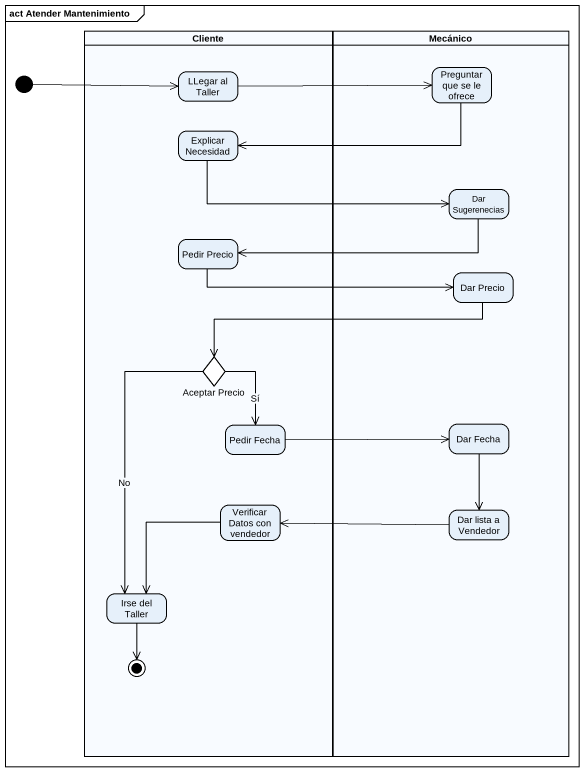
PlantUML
@startuml
mainframe act Atender Mantenimiento
hide empty description
state Cliente <<partition>> {
  state "LLegar al Taller" as LLegar_al_Taller
  state "Explicar Necesidad" as Explicar_Necesidad
  state "Pedir Precio" as Pedir_Precio
  state "Aceptar Precio" as Aceptar_Precio <<choice>>
  state "Pedir Fecha" as Pedir_Fecha
  state "Verificar Datos con vendedor" as Verificar_Datos_con_vendedor
  state "Irse del Taller" as Irse_del_Taller
  Irse_del_Taller --> [*]
}
state Mecánico <<partition>> {
  state "Preguntar que se le ofrece" as Preguntar_que_se_le_ofrece
  state "Dar Sugerenecias" as Dar_Sugerenecias
  state "Dar Precio" as Dar_Precio
  state "Dar Fecha" as Dar_Fecha
  state "Dar lista a Vendedor" as Dar_lista_a_Vendedor
}
state initial1 <<start>>
LLegar_al_Taller -right-> Preguntar_que_se_le_ofrece
Preguntar_que_se_le_ofrece -left-> Explicar_Necesidad
initial1 -right-> LLegar_al_Taller
Explicar_Necesidad -right-> Dar_Sugerenecias
Dar_Sugerenecias -left-> Pedir_Precio
Pedir_Precio -right-> Dar_Precio
Dar_Precio -left-> Aceptar_Precio
Aceptar_Precio --> Pedir_Fecha : Sí
Aceptar_Precio --> Irse_del_Taller : No
Pedir_Fecha -right-> Dar_Fecha
Dar_Fecha --> Dar_lista_a_Vendedor
Verificar_Datos_con_vendedor --> Irse_del_Taller
Dar_lista_a_Vendedor -left-> Verificar_Datos_con_vendedor
@enduml
